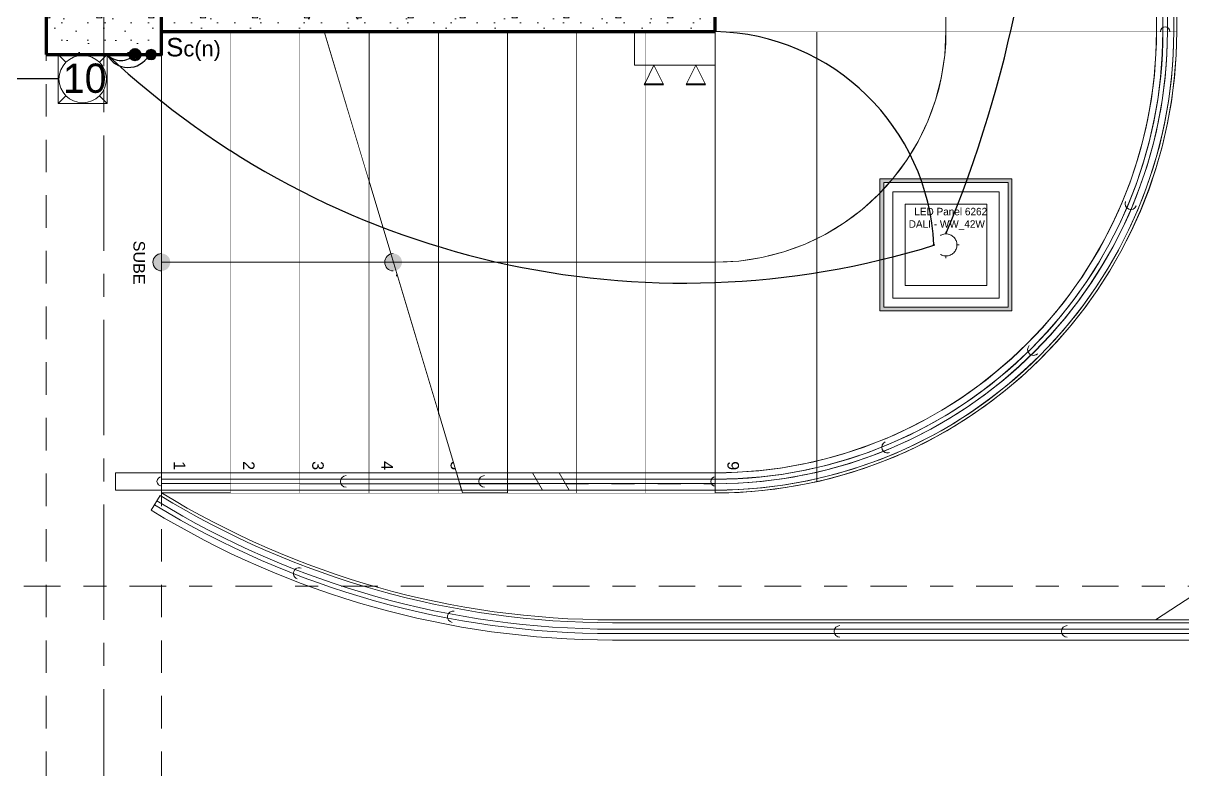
# Model space of a CAD drawing. Header units: inches. Extents: x -38 to 5698, y -33 to 92.
# Drawn here: x 115.47 to 120.5, y 19.15 to 22.39 of the extents above; entities that cross this region are included whole.
import ezdxf
from ezdxf.lldxf.tags import DXFTag

# ---------------------------------------------------------------- set-up
doc = ezdxf.new("R2010")
doc.units = ezdxf.units.IN
doc.header["$MEASUREMENT"] = 0
doc.set_wipeout_variables(frame=1)
for name, pattern in [('ACAD_ISO04W100', [30, 24, -3, 0, -3]), ('CONTINUA', [0]), ('DASHED', [0.75, 0.5, -0.25]), ('Hidden Line', [0.195611, 0.141111, -0.0545]), ('Punto & Raya', [0.65, 0.5, -0.075, 0, -0.075]), ('Punto & Rayas', [0.335139, 0.15875, -0.088194, 0, -0.088194]), ('Raya Pequeña', [0.141111, 0.070556, -0.070556]), ('Rayas', [0.282222, 0.141111, -0.141111]), ('Wipeout_Contour', [1, 0, -1])]:
    doc.linetypes.add(name, pattern=pattern)
for name, color, linetype, lineweight in [('00 IE CKTO TOMAS', 111, 'Rayas', 18), ('00_IE_Luminarias', 6, 'Continuous', 30), ('ALUMBRADO_CONDUIT', 30, 'CONDUIT1', 30), ('ALUMBRADO_PVC', 6, 'PVC1', 30), ('Cable Alumbrado', 150, 'Continuous', 30), ('Luminaria', 9, 'Continuous', 9), ('Luminarias', 5, 'Continuous', 20), ('pulsador', 4, 'Continuous', 40), ('Simb_Alumbrado', 140, 'CONTINUA', 30)]:
    doc.layers.add(name, color=color, linetype=linetype, lineweight=lineweight)
for name, color, linetype in [('02 _ ARQ _ ALB _ Ejes Generales', 7, 'Continuous'), ('02 _ ARQ _ ZON _ Espacio.3D', 7, 'Continuous'), ('08 _ STR _ EXT _ 06 Columnas', 7, 'Continuous'), ('08 _ STR _ EXT _ 07 Losa Aligerada', 7, 'Continuous'), ('08 _ STR _ EXT _ 09 Vigas', 7, 'Continuous'), ('08 _ STR _ EXT _ 11 Escaleras', 7, 'Continuous'), ('08 _ STR _ EXT _ 12 Ascensor', 7, 'Continuous'), ('Dibujo 2D - General', 7, 'Continuous'), ('Interior - Escaleras & Barandillas', 7, 'Continuous'), ('Marcador - Secciones', 251, 'Continuous')]:
    doc.layers.add(name, color=color, linetype=linetype)
doc.styles.add('Annotative', font='arial.ttf')
doc.styles.add('Estilo_Generado_3', font='arial.ttf')
doc.styles.add('{18b73a54-fa43-428c-adcb-c1c7bbdf2c84}', font='Simplex.shx')
tags = doc.linetypes.add('CONDUIT1', pattern='A,1,-0.19772,["con",{18b73a54-fa43-428c-adcb-c1c7bbdf2c84},S=0.2,R=0,X=0,Y=-0.065594],-0.593642', length=1.791362).pattern_tags.tags
tags[6] = DXFTag(74, 10)
tags = doc.linetypes.add('PVC1', pattern='A,1,-0.19772,["PVC",{18b73a54-fa43-428c-adcb-c1c7bbdf2c84},S=0.13,R=0,X=0,Y=-0.061851],-0.507647', length=1.705367).pattern_tags.tags
tags[6] = DXFTag(74, 10)
pattern_1 = [(0, (92.5, 3e-09), (0, 0.3897114), [0.024375, -0.200625]), (0, (92.6125, 0.19486), (0, 0.3897114), [0.024375, -0.200625]), (60, (92.5, 3e-09), (-0.3375, 0.1948557), [0.024375, -0.200625]), (60, (92.725, 3e-09), (-0.3375, 0.1948557), [0.024375, -0.200625]), (120, (92.5244, 3e-09), (0.3375, 0.1948557), [0.024375, -0.200625]), (120, (92.7494, 3e-09), (0.3375, 0.1948557), [0.024375, -0.200625]), (0, (92.500015, 0.0375), (0, 0.075), [0, -0.075, 0, -0.1125]), (45, (92.537515, 0.0375), (-0.05303301, 0.05303301), [0, -0.05625, 0, -0.09375])]

# ---------------------------------------------------------------- blocks, each defined once
blk = doc.blocks.new('100x100x80 adosado')
at = {"layer": 'Simb_Alumbrado', "lineweight": 13}
blk.add_lwpolyline([(-0.0768, 0.0788), (0.0194, 0.0788), (0.0194, -0.0174), (-0.0768, -0.0174)], close=True, dxfattribs=at)
at = {"layer": 'Simb_Alumbrado', "lineweight": 9}
for points in [[(-0.0768, 0.0788), (-0.0618, 0.0638)], [(0.0043, 0.0638), (0.0194, 0.0788)], [(-0.0768, -0.0174), (-0.0618, -0.0023)], [(0.0043, -0.0023), (0.0194, -0.0174)]]:
    blk.add_lwpolyline(points, dxfattribs=at)
blk.add_circle((-0.0287, 0.0307), 0.0467, dxfattribs=at)
at = {"layer": 'Simb_Alumbrado', "lineweight": 9, "insert": (-0.0677, 0.0612), "char_height": 0.05773, "attachment_point": 1}
blk.add_mtext_dynamic_manual_height_columns('10', width=0.119989, gutter_width=12.5, heights=[0], dxfattribs=at)
blk = doc.blocks.new('*U268')
at = {"layer": 'Luminarias', "linetype": 'DASHED', "lineweight": 0, "ltscale": 0.05}
blk.add_lwpolyline([(0, -0.005), (0, 0.005)], dxfattribs=at)
blk = doc.blocks.new('*U269')
at = {"color": 0, "linetype": 'ByBlock', "lineweight": -2, "transparency": 16777216}
blk.add_blockref('*U268', (0, 0.055), dxfattribs=at)
for p, rotation in [((-0.055, 0), 90), ((0.055, 0), 270), ((0, -0.055), 180)]:
    blk.add_blockref('*U268', p, dxfattribs=dict(at, rotation=rotation))
blk = doc.blocks.new('PANEL CUADRAD 60X60 AD')
at = {"layer": 'Luminarias'}
h = blk.add_hatch(dxfattribs=at)
h.set_pattern_fill('DOTS', color=6, scale=0.0015)
h.set_pattern_definition([(0, (-2127.458864, -786.8599919), (0.001190625, 0.00238125), [0, -0.00238125])])
h.paths.add_polyline_path([(-0.3, 0.3), (-0.3, -0.3), (0.3, -0.3), (0.3, 0.3)])
h.paths.add_polyline_path([(0.283, 0.283), (0.283, -0.283), (-0.283, -0.283), (-0.283, 0.283)], flags=16)
h.paths.add_polyline_path([(0.2415, 0.2415), (0.2415, -0.2415), (-0.2415, -0.2415), (-0.2415, 0.2415)], flags=0)
h.paths.add_polyline_path([(0.1851, 0.1851), (0.1851, -0.1851), (-0.1851, -0.1851), (-0.1851, 0.1851)], flags=0)
h.paths.add_polyline_path([(0.05, 0, -1), (-0.05, 0, -1)], flags=0)
h.paths.add_polyline_path([(-0.1815, 0.0591), (0.2115, 0.0591), (0.2115, 0.1859), (-0.1815, 0.1859)], flags=8)
at = {"layer": 'Luminarias', "color": 6, "lineweight": 0}
for points in [[(-0.3, 0.3), (0.3, 0.3), (0.3, -0.3), (-0.3, -0.3)], [(-0.283, -0.283), (0.283, -0.283), (0.283, 0.283), (-0.283, 0.283)], [(-0.2415, -0.2415), (0.2415, -0.2415), (0.2415, 0.2415), (-0.2415, 0.2415)], [(-0.1851, -0.1851), (0.1851, -0.1851), (0.1851, 0.1851), (-0.1851, 0.1851)]]:
    blk.add_lwpolyline(points, close=True, dxfattribs=at)
at = {"layer": 'Luminarias', "color": 6}
blk.add_lwpolyline([(-0.3, 0.3), (0.3, 0.3), (0.3, -0.3), (-0.3, -0.3)], close=True, dxfattribs=at)
at = {"layer": 'Luminarias', "color": 6, "linetype": 'DASHED', "lineweight": 0, "ltscale": 0.01}
blk.add_circle((0, 0), 0.05, dxfattribs=at)
at = {"color": 6}
blk.add_blockref('*U269', (0, 0), dxfattribs=at)
at = {"layer": 'Luminarias', "color": 6, "insert": (-0.1693, 0.1686), "char_height": 0.034, "width": 0.456812, "attachment_point": 1}
blk.add_mtext('  LED Panel 6262 DALI - WW_42W {\\Ftxt|c0;\\C4;\\P} ', dxfattribs=at)
blk = doc.blocks.new('ii3t')
at = {"layer": 'Simb_Alumbrado', "lineweight": 5}
h = blk.add_hatch(color=3, dxfattribs=at)
edge = h.paths.add_edge_path()
edge.add_arc((0, 0), 0.0164, 0, 360)
blk.add_circle((0, 0), 0.0164, dxfattribs=at)
blk = doc.blocks.new('luz de emergencia')
at = {"color": 5, "lineweight": 40}
for p, q in [((164.1493, 48.9365, -0.0001), (164.2333, 48.9365, -0.0001)), ((164.3313, 48.9365, -0.0001), (164.4153, 48.9365, -0.0001))]:
    blk.add_line(p, q, dxfattribs=at)
at = {"layer": '00_IE_Luminarias', "color": 5, "linetype": 'Continuous', "lineweight": 13}
for p, q in [((164.1913, 49.0205, -0.0001), (164.1493, 48.9365, -0.0001)), ((164.2333, 48.9365, -0.0001), (164.1913, 49.0205, -0.0001)), ((164.3733, 49.0205, -0.0001), (164.3313, 48.9365, -0.0001)), ((164.4153, 48.9365, -0.0001), (164.3733, 49.0205, -0.0001))]:
    blk.add_line(p, q, dxfattribs=at)
at = {"layer": '00_IE_Luminarias', "color": 5, "linetype": 'Continuous', "lineweight": 13, "elevation": -0.0001}
blk.add_lwpolyline([(164.4573, 49.0205), (164.1073, 49.0205), (164.1073, 49.1666), (164.4573, 49.1665)], close=True, dxfattribs=at)
blk = doc.blocks.new('pulsador')
at = {"layer": 'pulsador', "lineweight": 40}
h = blk.add_hatch(color=4, dxfattribs=at)
h.dxf.hatch_style = 1
h.paths.add_polyline_path([(246.2314, 46.0882, 1), (246.279, 46.0882, 1)])
h.paths.add_polyline_path([(246.2786, 46.0882, -1), (246.2317, 46.0882, -1)], flags=16)
h.paths.add_polyline_path([(246.271, 46.0882, -1), (246.2393, 46.0882, -1)], flags=0)
at = {"layer": 'pulsador'}
h = blk.add_hatch(color=4, dxfattribs=at)
h.dxf.hatch_style = 1
h.paths.add_polyline_path([(246.2393, 46.0882, 1), (246.271, 46.0882, 1)])
at = {"layer": 'pulsador', "color": 4, "lineweight": 50}
blk.add_circle((246.2552, 46.0882), 0.0238, dxfattribs=at)
at = {"layer": 'pulsador', "color": 4, "lineweight": 40}
blk.add_circle((246.2552, 46.0882), 0.0235, dxfattribs=at)
at = {"layer": 'pulsador', "color": 4}
blk.add_circle((246.2552, 46.0882), 0.0159, dxfattribs=at)

msp = doc.modelspace()

# ---------------------------------------------------------------- linework, layer by layer
at = {"layer": '02 _ ARQ _ ALB _ Ejes Generales', "color": 251, "linetype": 'Punto & Raya', "lineweight": 13}
msp.add_line((115.82, 45.9), (115.82, 2.05), dxfattribs=at)
at = {"layer": '02 _ ARQ _ ZON _ Espacio.3D', "color": 254, "linetype": 'Continuous', "lineweight": 0, "flags": 128}
msp.add_lwpolyline([(115.57, 24.85), (116.07, 24.85), (116.07, 26.75, -0.137976), (118.0251, 27.3), (131.82, 27.3, -1), (131.82, 19.8), (118.0251, 19.8, -0.137981), (116.07, 20.35), (116.07, 22.25), (115.57, 22.25), (115.57, 22.7), (116.07, 22.7), (116.07, 24.4), (115.57, 24.4)], format="xyb", close=True, dxfattribs=at)
at = {"layer": '08 _ STR _ EXT _ 07 Losa Aligerada', "color": 254, "linetype": 'Continuous', "lineweight": 18, "flags": 128}
msp.add_lwpolyline([(118.0251, 19.8, -0.137981), (116.07, 20.35), (116.07, 22.3499), (116.07, 24.7499), (116.07, 26.75, -0.137981), (118.0251, 27.3), (131.82, 27.3, -1), (131.82, 19.8)], format="xyb", close=True, dxfattribs=at)
at = {"layer": '08 _ STR _ EXT _ 09 Vigas', "color": 251, "linetype": 'Hidden Line', "lineweight": 13}
msp.add_line((115.57, 17.4), (115.57, 29.7), dxfattribs=at)
at = {"layer": '08 _ STR _ EXT _ 11 Escaleras', "color": 161, "linetype": 'ACAD_ISO04W100', "lineweight": 13}
for p, q in [((118.47, 20.3496), (118.47, 22.35)), ((118.2744, 20.35), (118.4281, 20.35))]:
    msp.add_line(p, q, dxfattribs=at)
msp.add_arc((118.47, 22.3496), 2, 268.7994, 0.0126, dxfattribs=at)
at = {"layer": 'ALUMBRADO_CONDUIT', "color": 30, "lineweight": 30, "ltscale": 0.4, "true_color": 0xf26722}
msp.add_line((115.622, 22.1442), (114.6377, 22.1441), dxfattribs=at)
at = {"layer": 'ALUMBRADO_PVC', "linetype": 'PVC1', "ltscale": 0.4}
for centre, radius, start, end in [((115.9249, 22.2967), 0.1025, 207.1197, 330.7609), ((115.8941, 22.3089), 0.0844, 224.2711, 315.7289)]:
    msp.add_arc(centre, radius, start, end, dxfattribs=at)
at = {"layer": 'Interior - Escaleras & Barandillas', "color": 161, "linetype": 'Continuous', "lineweight": 13}
for p, q in [((115.87, 20.4375), (115.87, 20.3625)), ((131.82, 19.7875), (118.0251, 19.7875)), ((131.82, 19.7598), (118.0251, 19.7598)), ((118.0251, 19.7403), (131.82, 19.7403)), ((118.0251, 19.7125), (131.82, 19.7125))]:
    msp.add_line(p, q, dxfattribs=at)
at = {"layer": 'Interior - Escaleras & Barandillas', "color": 161, "linetype": 'Continuous', "lineweight": 13, "flags": 128}
for points in [[(120.2485, 21.6133, 1), (120.2947, 21.5942)], [(120.2486, 21.6132, 1), (120.2948, 21.5941)], [(119.8312, 20.9888, 1), (119.8665, 20.9535)], [(119.8313, 20.9885, 1), (119.8667, 20.9532)], [(119.2067, 20.5715, 1), (119.2258, 20.5253)], [(119.2068, 20.5711, 1), (119.2259, 20.5249)], [(116.6754, 20.0245, 1), (116.6575, 19.9779, 1)], [(117.3388, 19.8379, 1), (117.3297, 19.7887, 1)], [(119.0105, 19.775, 1), (119.0105, 19.725, 1)], [(119.9958, 19.775, 1), (119.9958, 19.725, 1)]]:
    msp.add_lwpolyline(points, format="xyb", dxfattribs=at)
at = {"layer": 'Interior - Escaleras & Barandillas', "color": 161, "linetype": 'Continuous', "lineweight": 13}
for radius in [3.7903, 3.8375, 3.8098]:
    msp.add_arc((118.0251, 23.55), radius, 238.5756, 270, dxfattribs=at)
at = {"layer": 'Marcador - Secciones', "color": 251, "linetype": 'Punto & Rayas', "lineweight": 13}
msp.add_line((115.0135, 19.9456), (121.2832, 19.9456), dxfattribs=at)

# ---------------------------------------------------------------- block references
at = {"color": 4, "lineweight": 40}
msp.add_blockref('pulsador', (-130.3007, -23.8382), dxfattribs=at)
at = {"layer": 'ALUMBRADO_CONDUIT', "linetype": 'PVC1', "lineweight": 35, "xscale": 2.199856799627834, "yscale": 2.199856799627834, "zscale": 2.199856799627834}
msp.add_blockref('100x100x80 adosado', (115.791, 22.0765), dxfattribs=at)
at = {"layer": 'Luminaria', "xscale": 0.9538673662839494, "yscale": 0.9538673662839494, "zscale": 0.9538673662839494}
msp.add_blockref('PANEL CUADRAD 60X60 AD', (119.47, 21.425), dxfattribs=at)

# ---------------------------------------------------------------- texts
at = {"layer": '08 _ STR _ EXT _ 11 Escaleras', "color": 161, "lineweight": 13, "char_height": 0.05, "attachment_point": 4, "rotation": 270, "style": 'Estilo_Generado_3'}
for s, insert in [('\\A1;{\\pql;\\fArial|b0|i0|c0|p34;SUBE}', (115.9724, 21.4433)), ('\\A1;{\\pql;\\fArial|b0|i0|c0|p34;8}', (118.2474, 20.4879)), ('\\A1;{\\pql;\\fArial|b0|i0|c0|p34;9}', (118.5474, 20.4875))]:
    msp.add_mtext(s, dxfattribs=dict(at, insert=insert))

# ---------------------------------------------------------------- next in the draw order: wipeouts: each hides what was drawn before it
at = {"color": 254, "linetype": 'Wipeout_Contour', "lineweight": 0, "ltscale": 3315.504688}
msp.add_wipeout([(116.07, 22.35), (116.07, 20.35), (118.17, 20.35), (117.57, 22.35)], dxfattribs=at).dxf.layer = '08 _ STR _ EXT _ 11 Escaleras'

# ---------------------------------------------------------------- next in the draw order: linework, layer by layer
at = {"layer": '08 _ STR _ EXT _ 11 Escaleras', "color": 161, "linetype": 'Continuous', "lineweight": 13}
for p, q in [((117.57, 22.35), (116.07, 22.35)), ((116.07, 22.35), (116.07, 20.35)), ((116.07, 20.35), (118.17, 20.35))]:
    msp.add_line(p, q, dxfattribs=at)

# ---------------------------------------------------------------- next in the draw order: wipeouts: each hides what was drawn before it
at = {"color": 254, "linetype": 'Wipeout_Contour', "lineweight": 0, "ltscale": 3312.22009}
msp.add_wipeout([(116.37, 22.35), (116.07, 22.35), (116.07, 20.35), (116.37, 20.35)], dxfattribs=at).dxf.layer = '08 _ STR _ EXT _ 11 Escaleras'

# ---------------------------------------------------------------- next in the draw order: hatches: boundary and pattern name
at = {"layer": '08 _ STR _ EXT _ 06 Columnas', "linetype": 'Continuous', "lineweight": 9}
h = msp.add_hatch(dxfattribs=at)
h.set_pattern_fill('HORMIGÓN_EN_MASA_0002', style=0, pattern_type=2)
h.set_pattern_definition(pattern_1)
h.paths.add_polyline_path([(115.57, 22.25), (116.07, 22.25), (116.07, 22.7), (115.57, 22.7)])
at = {"layer": '08 _ STR _ EXT _ 11 Escaleras', "linetype": 'Continuous', "lineweight": 13}
msp.add_hatch(color=161, dxfattribs=at).paths.add_polyline_path([(116.07, 21.3125, 1), (116.07, 21.3875, 1)])

# ---------------------------------------------------------------- next in the draw order: linework, layer by layer
at = {"layer": '08 _ STR _ EXT _ 06 Columnas', "color": 7, "linetype": 'Continuous', "lineweight": 80, "flags": 128}
msp.add_lwpolyline([(115.57, 22.25), (116.07, 22.25), (116.07, 22.7), (115.57, 22.7)], close=True, dxfattribs=at)
at = {"layer": '08 _ STR _ EXT _ 09 Vigas', "color": 251, "linetype": 'Hidden Line', "lineweight": 13}
msp.add_line((116.07, 17.4), (116.07, 29.7), dxfattribs=at)
at = {"layer": '08 _ STR _ EXT _ 11 Escaleras', "color": 167, "linetype": 'Continuous', "lineweight": 18}
for p, q in [((116.07, 22.35), (116.07, 20.35)), ((117.57, 22.35), (116.07, 22.35)), ((116.37, 20.35), (116.37, 22.35)), ((116.07, 20.35), (118.17, 20.35))]:
    msp.add_line(p, q, dxfattribs=at)
at = {"layer": '08 _ STR _ EXT _ 11 Escaleras', "color": 167, "linetype": 'Continuous', "lineweight": 18, "flags": 128}
msp.add_lwpolyline([(116.07, 21.3875, 1), (116.07, 21.3125)], format="xyb", dxfattribs=at)
at = {"layer": '08 _ STR _ EXT _ 12 Ascensor', "color": 7, "linetype": 'Continuous', "lineweight": 80, "flags": 128}
msp.add_lwpolyline([(116.07, 22.35), (116.07, 22.6)], dxfattribs=at)
at = {"layer": 'Interior - Escaleras & Barandillas', "color": 161, "linetype": 'Continuous', "lineweight": 13}
msp.add_line((116.0635, 20.3393), (116.0244, 20.2754), dxfattribs=at)
at = {"layer": 'Interior - Escaleras & Barandillas', "color": 167, "linetype": 'Continuous', "lineweight": 18, "flags": 128}
msp.add_lwpolyline([(116.07, 20.42, 1), (116.07, 20.38)], format="xyb", dxfattribs=at)

# ---------------------------------------------------------------- next in the draw order: block references
at = {"layer": 'Cable Alumbrado', "lineweight": 0, "xscale": 1.404578189384958, "yscale": 1.404578189384958, "zscale": 1.404578189384958}
msp.add_blockref('ii3t', (116.0242, 22.25), dxfattribs=at)

# ---------------------------------------------------------------- next in the draw order: texts
at = {"layer": '00 IE CKTO TOMAS', "insert": (116.0899, 22.2217), "char_height": 0.08, "width": 0.768045, "attachment_point": 7, "style": 'Annotative'}
msp.add_mtext('S{\\H0.84375x;c(n)}', dxfattribs=at)
at = {"layer": '08 _ STR _ EXT _ 11 Escaleras', "color": 161, "lineweight": 13, "insert": (116.1479, 20.4879), "char_height": 0.05, "attachment_point": 4, "rotation": 270, "style": 'Estilo_Generado_3'}
msp.add_mtext('\\A1;{\\pql;\\fArial|b0|i0|c0|p34;1}', dxfattribs=at)

# ---------------------------------------------------------------- next in the draw order: wipeouts: each hides what was drawn before it
at = {"color": 254, "linetype": 'Wipeout_Contour', "lineweight": 0, "ltscale": 3313.41969}
msp.add_wipeout([(116.67, 22.35), (116.37, 22.35), (116.37, 20.35), (116.67, 20.35)], dxfattribs=at).dxf.layer = '08 _ STR _ EXT _ 11 Escaleras'

# ---------------------------------------------------------------- next in the draw order: linework, layer by layer
at = {"layer": '08 _ STR _ EXT _ 11 Escaleras', "color": 167, "linetype": 'Continuous', "lineweight": 18}
msp.add_line((116.67, 20.35), (116.67, 22.35), dxfattribs=at)

# ---------------------------------------------------------------- next in the draw order: texts
at = {"layer": '08 _ STR _ EXT _ 11 Escaleras', "color": 161, "lineweight": 13, "insert": (116.4479, 20.4879), "char_height": 0.05, "attachment_point": 4, "rotation": 270, "style": 'Estilo_Generado_3'}
msp.add_mtext('\\A1;{\\pql;\\fArial|b0|i0|c0|p34;2}', dxfattribs=at)

# ---------------------------------------------------------------- next in the draw order: wipeouts: each hides what was drawn before it
at = {"color": 254, "linetype": 'Wipeout_Contour', "lineweight": 0, "ltscale": 3314.619291}
msp.add_wipeout([(116.97, 22.35), (116.67, 22.35), (116.67, 20.35), (116.97, 20.35)], dxfattribs=at).dxf.layer = '08 _ STR _ EXT _ 11 Escaleras'

# ---------------------------------------------------------------- next in the draw order: linework, layer by layer
at = {"layer": '08 _ STR _ EXT _ 11 Escaleras', "color": 167, "linetype": 'Continuous', "lineweight": 18}
msp.add_line((116.97, 20.35), (116.97, 22.35), dxfattribs=at)

# ---------------------------------------------------------------- next in the draw order: texts
at = {"layer": '08 _ STR _ EXT _ 11 Escaleras', "color": 161, "lineweight": 13, "insert": (116.7474, 20.4879), "char_height": 0.05, "attachment_point": 4, "rotation": 270, "style": 'Estilo_Generado_3'}
msp.add_mtext('\\A1;{\\pql;\\fArial|b0|i0|c0|p34;3}', dxfattribs=at)

# ---------------------------------------------------------------- next in the draw order: wipeouts: each hides what was drawn before it
at = {"color": 254, "linetype": 'Wipeout_Contour', "lineweight": 0, "ltscale": 3315.818891}
msp.add_wipeout([(117.27, 22.35), (116.97, 22.35), (116.97, 20.35), (117.27, 20.35)], dxfattribs=at).dxf.layer = '08 _ STR _ EXT _ 11 Escaleras'

# ---------------------------------------------------------------- next in the draw order: linework, layer by layer
at = {"layer": '08 _ STR _ EXT _ 11 Escaleras', "color": 167, "linetype": 'Continuous', "lineweight": 18}
msp.add_line((117.27, 20.35), (117.27, 22.35), dxfattribs=at)

# ---------------------------------------------------------------- next in the draw order: texts
at = {"layer": '08 _ STR _ EXT _ 11 Escaleras', "color": 161, "lineweight": 13, "insert": (117.0479, 20.4879), "char_height": 0.05, "attachment_point": 4, "rotation": 270, "style": 'Estilo_Generado_3'}
msp.add_mtext('\\A1;{\\pql;\\fArial|b0|i0|c0|p34;4}', dxfattribs=at)

# ---------------------------------------------------------------- next in the draw order: wipeouts: each hides what was drawn before it
at = {"color": 254, "linetype": 'Wipeout_Contour', "lineweight": 0, "ltscale": 3317.018492}
msp.add_wipeout([(117.27, 22.35), (117.27, 20.35), (117.57, 20.35), (117.57, 22.35)], dxfattribs=at).dxf.layer = '08 _ STR _ EXT _ 11 Escaleras'

# ---------------------------------------------------------------- next in the draw order: texts
at = {"layer": '08 _ STR _ EXT _ 11 Escaleras', "color": 161, "lineweight": 13, "char_height": 0.05, "style": 'Estilo_Generado_3'}
for s, insert, attachment_point in [('\\A1;{\\pqc;\\pt0,3.55;\\fArial|b0|i0|c0|p34;27C x \\fArial|b0|i0|c0|p34;0.17\\fArial|b0|i0|c0|p34;\\A1{\\H.66x;\\S^  ;}\\fArial|b0|i0|c0|p34;\\fArial|b0|i0|c0|p34;\\fArial|b0|i0|c0|p34;\\fArial|b0|i0|c0|p34;\\A1{\\H.66x;\\S^  ;}\\fArial|b0|i0|c0|p34;\\fArial|b0|i0|c0|p34;\\fArial|b0|i0|c0|p34;\\fArial|b0|i0|c0|p34;\\A1{\\H.66x;\\S^  ;}\\fArial|b0|i0|c0|p34;}', (117.27, 21.3663), 8), ('\\A1;{\\pqc;\\pt0,3.55;\\fArial|b0|i0|c0|p34;26H x \\fArial|b0|i0|c0|p34;0.30\\fArial|b0|i0|c0|p34;\\A1{\\H.66x;\\S^  ;}\\fArial|b0|i0|c0|p34;\\fArial|b0|i0|c0|p34;\\fArial|b0|i0|c0|p34;\\fArial|b0|i0|c0|p34;\\A1{\\H.66x;\\S^  ;}\\fArial|b0|i0|c0|p34;\\fArial|b0|i0|c0|p34;\\fArial|b0|i0|c0|p34;\\fArial|b0|i0|c0|p34;\\A1{\\H.66x;\\S^  ;}\\fArial|b0|i0|c0|p34;}', (117.27, 21.3386), 2)]:
    msp.add_mtext(s, dxfattribs=dict(at, insert=insert, attachment_point=attachment_point))
at = {"layer": '08 _ STR _ EXT _ 11 Escaleras', "color": 161, "lineweight": 13, "insert": (117.3474, 20.4879), "char_height": 0.05, "attachment_point": 4, "rotation": 270, "style": 'Estilo_Generado_3'}
msp.add_mtext('\\A1;{\\pql;\\fArial|b0|i0|c0|p34;5}', dxfattribs=at)

# ---------------------------------------------------------------- next in the draw order: wipeouts: each hides what was drawn before it
at = {"color": 254, "linetype": 'Wipeout_Contour', "lineweight": 0, "ltscale": 3318.178751}
msp.add_wipeout([(117.87, 21.35), (117.57, 22.35), (117.57, 20.35), (117.87, 20.35)], dxfattribs=at).dxf.layer = '08 _ STR _ EXT _ 11 Escaleras'

# ---------------------------------------------------------------- next in the draw order: linework, layer by layer
at = {"layer": '08 _ STR _ EXT _ 11 Escaleras', "color": 167, "linetype": 'Continuous', "lineweight": 18}
msp.add_line((117.57, 22.35), (117.57, 20.35), dxfattribs=at)

# ---------------------------------------------------------------- next in the draw order: texts
at = {"layer": '08 _ STR _ EXT _ 11 Escaleras', "color": 161, "lineweight": 13, "insert": (117.6474, 20.4879), "char_height": 0.05, "attachment_point": 4, "rotation": 270, "style": 'Estilo_Generado_3'}
msp.add_mtext('\\A1;{\\pql;\\fArial|b0|i0|c0|p34;6}', dxfattribs=at)

# ---------------------------------------------------------------- next in the draw order: wipeouts: each hides what was drawn before it
at = {"color": 254, "linetype": 'Wipeout_Contour', "lineweight": 0, "ltscale": 2488.491073}
msp.add_wipeout([(117.87, 22.35), (117.6744, 22.35), (117.87, 21.698)], dxfattribs=at).dxf.layer = '08 _ STR _ EXT _ 11 Escaleras'
at = {"color": 254, "linetype": 'Wipeout_Contour', "lineweight": 0, "ltscale": 2489.848275}
msp.add_wipeout([(117.87, 20.35), (118.17, 20.35), (117.87, 21.35)], dxfattribs=at).dxf.layer = '08 _ STR _ EXT _ 11 Escaleras'

# ---------------------------------------------------------------- next in the draw order: linework, layer by layer
at = {"layer": '08 _ STR _ EXT _ 11 Escaleras', "color": 161, "linetype": 'ACAD_ISO04W100', "lineweight": 13}
msp.add_line((120.47, 22.35), (117.6744, 22.35), dxfattribs=at)
at = {"layer": '08 _ STR _ EXT _ 11 Escaleras', "color": 167, "linetype": 'Continuous', "lineweight": 18}
msp.add_line((117.87, 21.35), (117.87, 20.35), dxfattribs=at)

# ---------------------------------------------------------------- next in the draw order: texts
at = {"layer": '08 _ STR _ EXT _ 11 Escaleras', "color": 161, "lineweight": 13, "insert": (117.9479, 20.4879), "char_height": 0.05, "attachment_point": 4, "rotation": 270, "style": 'Estilo_Generado_3'}
msp.add_mtext('\\A1;{\\pql;\\fArial|b0|i0|c0|p34;7}', dxfattribs=at)

# ---------------------------------------------------------------- next in the draw order: wipeouts: each hides what was drawn before it
at = {"color": 254, "linetype": 'Wipeout_Contour', "lineweight": 0, "ltscale": 3325.334741}
msp.add_wipeout([(118.47, 22.35), (120.47, 22.35), (120.47, 22.65), (118.47, 22.65)], dxfattribs=at).dxf.layer = '08 _ STR _ EXT _ 11 Escaleras'
at = {"color": 254, "linetype": 'Wipeout_Contour', "lineweight": 0, "ltscale": 3319.476034}
msp.add_wipeout([(117.87, 22.35), (117.87, 21.698), (118.17, 20.698), (118.17, 22.35)], dxfattribs=at).dxf.layer = '08 _ STR _ EXT _ 11 Escaleras'

# ---------------------------------------------------------------- next in the draw order: linework, layer by layer
at = {"layer": '08 _ STR _ EXT _ 11 Escaleras', "color": 161, "linetype": 'ACAD_ISO04W100', "lineweight": 13}
for p, q in [((118.47, 26.75), (118.47, 22.35)), ((119.47, 22.35), (119.47, 24.75)), ((120.47, 22.35), (120.47, 24.75)), ((117.6744, 22.35), (118.2744, 20.35)), ((117.87, 22.35), (117.87, 21.698)), ((118.17, 20.698), (118.17, 22.35)), ((117.9744, 21.35), (118.47, 21.35))]:
    msp.add_line(p, q, dxfattribs=at)
at = {"layer": '08 _ STR _ EXT _ 11 Escaleras', "color": 167, "linetype": 'Continuous', "lineweight": 18}
for p, q in [((117.57, 22.35), (118.17, 20.35)), ((116.07, 21.35), (117.87, 21.35)), ((117.57, 20.35), (117.87, 21.35))]:
    msp.add_line(p, q, dxfattribs=at)
at = {"layer": '08 _ STR _ EXT _ 11 Escaleras', "color": 161, "linetype": 'Continuous', "lineweight": 13}
for p in [(118.9097, 20.3989), (120.47, 22.35)]:
    msp.add_line(p, (118.9097, 22.35), dxfattribs=at)
at = {"layer": '08 _ STR _ EXT _ 11 Escaleras', "color": 161, "linetype": 'ACAD_ISO04W100', "lineweight": 13}
msp.add_arc((118.47, 22.35), 1, 270, 0, dxfattribs=at)

# ---------------------------------------------------------------- next in the draw order: wipeouts: each hides what was drawn before it
at = {"color": 254, "linetype": 'Wipeout_Contour', "lineweight": 0, "ltscale": 3318.07308}
msp.add_wipeout([(116.7744, 22.35), (117.3744, 20.35), (118.47, 20.35), (118.47, 22.35)], dxfattribs=at).dxf.layer = '08 _ STR _ EXT _ 11 Escaleras'

# ---------------------------------------------------------------- next in the draw order: linework, layer by layer
at = {"layer": '08 _ STR _ EXT _ 11 Escaleras', "color": 161, "linetype": 'Continuous', "lineweight": 13}
for p, q in [((118.47, 22.35), (116.7744, 22.35)), ((118.9097, 22.35), (118.47, 22.35)), ((117.3744, 20.35), (118.47, 20.35))]:
    msp.add_line(p, q, dxfattribs=at)
msp.add_arc((118.47, 22.35), 2, 270, 360, dxfattribs=at)
at = {"layer": 'Interior - Escaleras & Barandillas', "color": 161, "linetype": 'Continuous', "lineweight": 13, "flags": 128}
msp.add_lwpolyline([(116.87, 20.4249, 1), (116.87, 20.3749)], format="xyb", dxfattribs=at)

# ---------------------------------------------------------------- next in the draw order: wipeouts: each hides what was drawn before it
at = {"color": 254, "linetype": 'Wipeout_Contour', "lineweight": 0, "ltscale": 3325.454396}
msp.add_wipeout([(120.47, 24.75), (118.47, 24.75), (118.47, 22.35), (120.47, 22.35)], dxfattribs=at).dxf.layer = '08 _ STR _ EXT _ 11 Escaleras'
at = {"color": 254, "linetype": 'Wipeout_Contour', "lineweight": 0, "ltscale": 2485.792051}
msp.add_wipeout([(116.97, 22.35), (116.7744, 22.35), (116.97, 21.698)], dxfattribs=at).dxf.layer = '08 _ STR _ EXT _ 11 Escaleras'

# ---------------------------------------------------------------- next in the draw order: linework, layer by layer
at = {"layer": '08 _ STR _ EXT _ 11 Escaleras', "color": 161, "linetype": 'Continuous', "lineweight": 13}
for p, q in [((118.47, 25.1897), (118.47, 22.35)), ((120.47, 22.35), (120.47, 24.75)), ((118.47, 22.35), (118.47, 20.35))]:
    msp.add_line(p, q, dxfattribs=at)
at = {"layer": '08 _ STR _ EXT _ 11 Escaleras', "color": 167, "linetype": 'Continuous', "lineweight": 18}
msp.add_line((118.47, 22.35), (116.7744, 22.35), dxfattribs=at)

# ---------------------------------------------------------------- next in the draw order: wipeouts: each hides what was drawn before it
at = {"color": 254, "linetype": 'Wipeout_Contour', "lineweight": 0, "ltscale": 3315.877293}
msp.add_wipeout([(116.97, 21.698), (117.27, 20.698), (117.27, 22.35), (116.97, 22.35)], dxfattribs=at).dxf.layer = '08 _ STR _ EXT _ 11 Escaleras'

# ---------------------------------------------------------------- next in the draw order: hatches: boundary and pattern name
at = {"layer": '08 _ STR _ EXT _ 11 Escaleras', "linetype": 'Continuous', "lineweight": 13}
msp.add_hatch(color=161, dxfattribs=at).paths.add_polyline_path([(117.0744, 21.3125, 1), (117.0744, 21.3875, 1)])

# ---------------------------------------------------------------- next in the draw order: linework, layer by layer
at = {"layer": '08 _ STR _ EXT _ 11 Escaleras', "color": 167, "linetype": 'Continuous', "lineweight": 18}
msp.add_line((116.97, 22.35), (116.97, 21.698), dxfattribs=at)
at = {"layer": '08 _ STR _ EXT _ 11 Escaleras', "color": 167, "linetype": 'Continuous', "lineweight": 18, "flags": 128}
msp.add_lwpolyline([(117.0744, 21.3875, 1), (117.0744, 21.3125)], format="xyb", dxfattribs=at)

# ---------------------------------------------------------------- next in the draw order: wipeouts: each hides what was drawn before it
at = {"color": 254, "linetype": 'Wipeout_Contour', "lineweight": 0, "ltscale": 4146.354484}
msp.add_wipeout([(117.27, 20.698), (117.3744, 20.35), (117.57, 20.35), (117.57, 22.35), (117.27, 22.35)], dxfattribs=at).dxf.layer = '08 _ STR _ EXT _ 11 Escaleras'

# ---------------------------------------------------------------- next in the draw order: linework, layer by layer
at = {"layer": '08 _ STR _ EXT _ 11 Escaleras', "color": 167, "linetype": 'Continuous', "lineweight": 18}
for p, q in [((116.7744, 22.35), (117.3744, 20.35)), ((117.27, 22.35), (117.27, 20.698)), ((117.3744, 20.35), (118.47, 20.35))]:
    msp.add_line(p, q, dxfattribs=at)
at = {"layer": 'Interior - Escaleras & Barandillas', "color": 161, "linetype": 'Continuous', "lineweight": 13}
msp.add_line((117.3481, 20.4375), (117.3706, 20.3625), dxfattribs=at)
at = {"layer": 'Interior - Escaleras & Barandillas', "color": 161, "linetype": 'Continuous', "lineweight": 13, "flags": 128}
msp.add_lwpolyline([(117.47, 20.425, 1), (117.47, 20.375)], format="xyb", dxfattribs=at)

# ---------------------------------------------------------------- next in the draw order: wipeouts: each hides what was drawn before it
at = {"color": 254, "linetype": 'Wipeout_Contour', "lineweight": 0, "ltscale": 3318.218094}
msp.add_wipeout([(117.57, 22.35), (117.57, 20.35), (117.87, 20.35), (117.87, 22.35)], dxfattribs=at).dxf.layer = '08 _ STR _ EXT _ 11 Escaleras'

# ---------------------------------------------------------------- next in the draw order: linework, layer by layer
at = {"layer": '08 _ STR _ EXT _ 11 Escaleras', "color": 167, "linetype": 'Continuous', "lineweight": 18}
for p, q in [((117.57, 22.35), (117.57, 20.35)), ((117.87, 20.35), (117.87, 22.35))]:
    msp.add_line(p, q, dxfattribs=at)
at = {"layer": 'Interior - Escaleras & Barandillas', "color": 161, "linetype": 'Continuous', "lineweight": 13}
for p, q in [((117.6777, 20.4372), (115.87, 20.4375)), ((117.6938, 20.4095), (116.07, 20.4098)), ((117.721, 20.3622), (117.6777, 20.4372)), ((115.87, 20.3625), (117.721, 20.3622)), ((116.07, 20.3903), (117.705, 20.39))]:
    msp.add_line(p, q, dxfattribs=at)
at = {"layer": 'Interior - Escaleras & Barandillas', "color": 161, "linetype": 'Raya Pequeña', "lineweight": 13}
msp.add_line((117.7932, 20.4372), (117.8365, 20.3622), dxfattribs=at)

# ---------------------------------------------------------------- next in the draw order: wipeouts: each hides what was drawn before it
at = {"color": 254, "linetype": 'Wipeout_Contour', "lineweight": 0, "ltscale": 3319.417695}
msp.add_wipeout([(117.87, 22.35), (117.87, 20.35), (118.17, 20.35), (118.17, 22.35)], dxfattribs=at).dxf.layer = '08 _ STR _ EXT _ 11 Escaleras'

# ---------------------------------------------------------------- next in the draw order: linework, layer by layer
at = {"layer": '08 _ STR _ EXT _ 11 Escaleras', "color": 167, "linetype": 'Continuous', "lineweight": 18}
msp.add_line((118.17, 20.35), (118.17, 22.35), dxfattribs=at)
at = {"layer": 'Interior - Escaleras & Barandillas', "color": 161, "linetype": 'Continuous', "lineweight": 13}
msp.add_arc((118.0251, 23.55), 3.7625, 238.5756, 270, dxfattribs=at)

# ---------------------------------------------------------------- next in the draw order: wipeouts: each hides what was drawn before it
at = {"color": 254, "linetype": 'Wipeout_Contour', "lineweight": 0, "ltscale": 3320.617297}
msp.add_wipeout([(118.17, 22.35), (118.17, 20.35), (118.47, 20.35), (118.47, 22.35)], dxfattribs=at).dxf.layer = '08 _ STR _ EXT _ 11 Escaleras'

# ---------------------------------------------------------------- next in the draw order: hatches: boundary and pattern name
at = {"layer": '08 _ STR _ EXT _ 12 Ascensor', "linetype": 'Continuous', "lineweight": 9}
h = msp.add_hatch(dxfattribs=at)
h.set_pattern_fill('HORMIGÓN_EN_MASA_0002', style=0, pattern_type=2)
h.set_pattern_definition(pattern_1)
h.paths.add_polyline_path([(118.22, 22.6), (116.07, 22.6), (116.07, 22.35), (118.22, 22.35)])

# ---------------------------------------------------------------- next in the draw order: linework, layer by layer
at = {"layer": '08 _ STR _ EXT _ 11 Escaleras', "color": 167, "linetype": 'Continuous', "lineweight": 18}
for p, q in [((118.47, 20.35), (118.47, 22.35)), ((120.47, 22.35), (118.47, 22.35)), ((117.0744, 21.35), (118.47, 21.35))]:
    msp.add_line(p, q, dxfattribs=at)
msp.add_arc((118.47, 22.35), 2, 270, 0, dxfattribs=at)
at = {"layer": 'ALUMBRADO_PVC', "linetype": 'PVC1', "ltscale": 0.4}
msp.add_arc((118.3349, 24.9124), 3.653, 226.7871, 287.3181, dxfattribs=at)
at = {"layer": 'Interior - Escaleras & Barandillas', "color": 161, "linetype": 'Continuous', "lineweight": 13}
for p, q in [((118.47, 20.4375), (117.3481, 20.4375)), ((118.47, 20.4098), (117.3565, 20.4098)), ((117.3623, 20.3903), (118.47, 20.3903)), ((117.3706, 20.3625), (118.47, 20.3625))]:
    msp.add_line(p, q, dxfattribs=at)
at = {"layer": 'Interior - Escaleras & Barandillas', "color": 161, "linetype": 'Raya Pequeña', "lineweight": 13}
for p, q in [((118.47, 20.4371), (117.7932, 20.4372)), ((118.47, 20.4093), (117.8092, 20.4094)), ((117.8205, 20.3899), (118.47, 20.3898)), ((117.8365, 20.3622), (118.47, 20.3621))]:
    msp.add_line(p, q, dxfattribs=at)
at = {"layer": 'Interior - Escaleras & Barandillas', "color": 167, "linetype": 'Continuous', "lineweight": 18, "flags": 128}
for points in [[(118.47, 20.42, 1), (118.47, 20.38)], [(118.47, 20.4196, 1), (118.47, 20.3796)]]:
    msp.add_lwpolyline(points, format="xyb", dxfattribs=at)

# ---------------------------------------------------------------- next in the draw order: wipeouts: each hides what was drawn before it
at = {"color": 254, "linetype": 'Wipeout_Contour', "lineweight": 0, "ltscale": 3325.334741}
msp.add_wipeout([(118.47, 22.65), (118.47, 22.35), (120.47, 22.35), (120.47, 22.65)], dxfattribs=at).dxf.layer = '08 _ STR _ EXT _ 11 Escaleras'

# ---------------------------------------------------------------- next in the draw order: hatches: boundary and pattern name
at = {"layer": '08 _ STR _ EXT _ 12 Ascensor', "linetype": 'Continuous', "lineweight": 9}
h = msp.add_hatch(dxfattribs=at)
h.set_pattern_fill('HORMIGÓN_EN_MASA_0002', style=0, pattern_type=2)
h.set_pattern_definition(pattern_1)
h.paths.add_polyline_path([(118.22, 22.6), (118.47, 22.35), (118.47, 22.6)])
h = msp.add_hatch(dxfattribs=at)
h.set_pattern_fill('HORMIGÓN_EN_MASA_0002', style=0, pattern_type=2)
h.set_pattern_definition(pattern_1)
h.paths.add_polyline_path([(118.22, 22.35), (118.47, 22.35), (118.22, 22.6)])

# ---------------------------------------------------------------- next in the draw order: linework, layer by layer
at = {"layer": '08 _ STR _ EXT _ 11 Escaleras', "color": 167, "linetype": 'Continuous', "lineweight": 18}
for p, q in [((118.47, 24.75), (118.47, 22.35)), ((119.47, 22.35), (119.47, 24.75)), ((120.47, 22.35), (120.47, 24.75))]:
    msp.add_line(p, q, dxfattribs=at)
msp.add_arc((118.47, 22.35), 1, 270, 0, dxfattribs=at)
at = {"layer": '08 _ STR _ EXT _ 12 Ascensor', "color": 7, "linetype": 'Continuous', "lineweight": 80, "flags": 128}
for points in [[(118.47, 22.35), (118.47, 24.75)], [(116.07, 22.35), (118.47, 22.35)]]:
    msp.add_lwpolyline(points, dxfattribs=at)
at = {"layer": 'ALUMBRADO_PVC', "linetype": 'PVC1', "ltscale": 0.4}
for centre, radius, start, end in [((114.4806, 23.55), 5.4046, 337.3962, 22.6041), ((118.4483, 21.38), 0.9702, 2.6566, 88.7204)]:
    msp.add_arc(centre, radius, start, end, dxfattribs=at)
at = {"layer": 'Dibujo 2D - General', "color": 252, "linetype": 'Continuous', "lineweight": 13}
msp.add_line((131.82, 27.3), (120.3789, 19.8), dxfattribs=at)
at = {"layer": 'Interior - Escaleras & Barandillas', "color": 161, "linetype": 'Continuous', "lineweight": 13}
for p, q in [((120.3825, 24.75), (120.3825, 22.35)), ((120.4102, 24.75), (120.4102, 22.35)), ((120.4297, 22.35), (120.4297, 24.75)), ((120.4575, 22.35), (120.4575, 24.75))]:
    msp.add_line(p, q, dxfattribs=at)
at = {"layer": 'Interior - Escaleras & Barandillas', "color": 167, "linetype": 'Continuous', "lineweight": 18, "flags": 128}
msp.add_lwpolyline([(120.44, 22.35, 1), (120.4, 22.35, 1)], format="xyb", dxfattribs=at)
msp.add_lwpolyline([(120.44, 22.35, 1), (120.4, 22.35, 1)], format="xyb", dxfattribs=at)
at = {"layer": 'Interior - Escaleras & Barandillas', "color": 161, "linetype": 'Continuous', "lineweight": 13}
for centre, radius, start, end in [((118.47, 22.35), 1.9875, 270, 0), ((118.47, 22.35), 1.9125, 270, 0), ((118.47, 22.35), 1.9403, 270, 0), ((118.47, 22.35), 1.9598, 270, 0), ((118.47, 22.3496), 1.9875, 270, 0.0127), ((118.47, 22.3496), 1.9125, 270.0002, 0.0129), ((118.47, 22.3496), 1.9403, 270.0002, 0.0127), ((118.47, 22.3496), 1.9598, 270, 0.0127)]:
    msp.add_arc(centre, radius, start, end, dxfattribs=at)

# ---------------------------------------------------------------- next in the draw order: block references
at = {"layer": 'pulsador', "color": 4, "lineweight": 40, "xscale": -1}
msp.add_blockref('luz de emergencia', (282.5773, -26.8165, 0.0001), dxfattribs=at)

doc.saveas('drawing.dxf')
